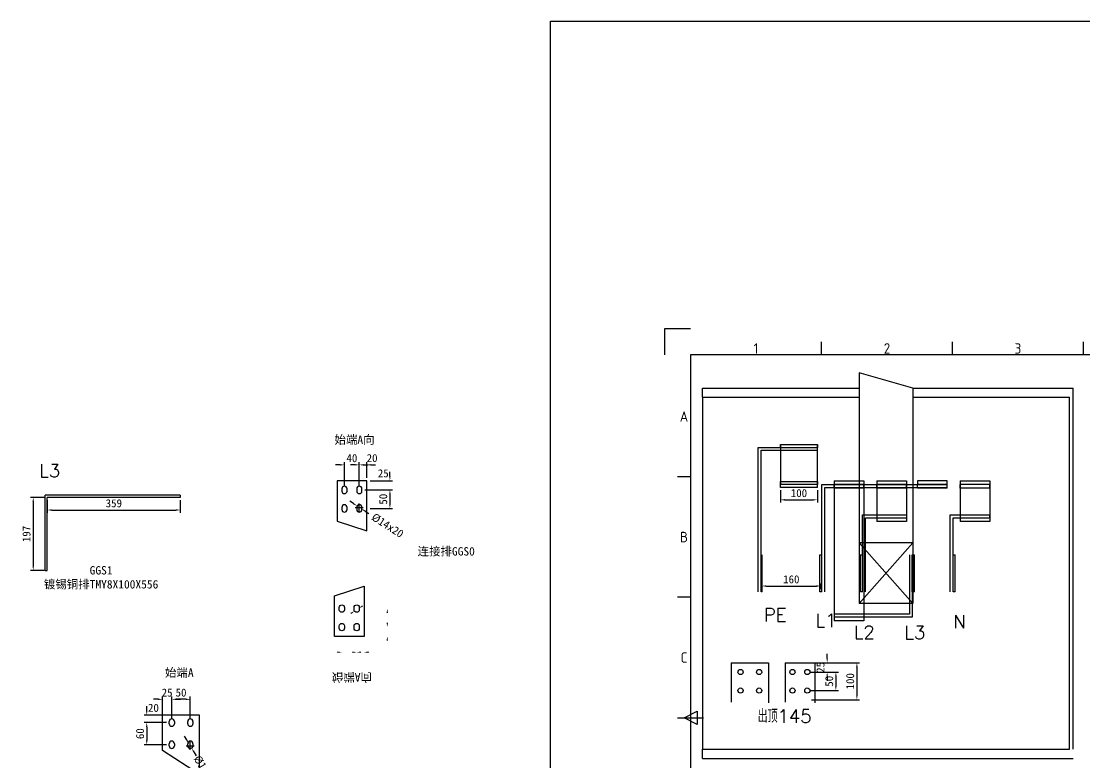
# Model space of a CAD drawing. Extents: x -48968009 to 2588125, y -43922717 to 2.
# Drawn here: x 2432160 to 2435031, y -611053 to -609052 of the extents above; entities that cross this region are included whole.
import ezdxf
from ezdxf.enums import TextEntityAlignment as Align

# ---------------------------------------------------------------- set-up
doc = ezdxf.new("R2010")
doc.units = 0
doc.header["$LTSCALE"] = 1000
doc.header["$MEASUREMENT"] = 0
doc.layers.get('0').update_dxf_attribs({"linetype": 'CONTINUOUS'})
doc.layers.get('DEFPOINTS').update_dxf_attribs({"linetype": 'CONTINUOUS'})
for name, color, linetype in [('DQ', 7, 'CONTINUOUS'), ('FRAME050', 6, 'CONTINUOUS'), ('FRAME070', 5, 'CONTINUOUS'), ('FRAME200', 8, 'CONTINUOUS'), ('图层4', 221, 'CONTINUOUS'), ('图层6', 221, 'CONTINUOUS'), ('电气', 4, 'CONTINUOUS')]:
    doc.layers.add(name, color=color, linetype=linetype)
doc.styles.add('_TCH_SPACE', font='SIMPLEX.shx', dxfattribs={"width": 0.8, "bigfont": 'GBCBIG.shx'})
doc.styles.add('ISOCP', font='isocp.shx')
doc.dimstyles.new('NORMAL', dxfattribs={"dimscale": 0.2, "dimtxt": 0.18, "dimasz": 0.18, "dimexe": 0.18, "dimexo": 0.0625, "dimgap": 0.09, "dimtad": 0, "dimtih": 1, "dimtoh": 1, "dimdec": 4, "dimzin": 0, "dimdsep": 46, "dimtxsty": 'Standard', "dimcen": 0.09, "dimadec": 0, "dimazin": 0, "dimtfac": 1, "dimtdec": 4, "dimtofl": 0, "dimtmove": 0, "dimatfit": 3, "dimfxl": 1, "dimtolj": 1, "dimtzin": 0, "dimarcsym": 0})

# ---------------------------------------------------------------- blocks, each defined once
blk = doc.blocks.new('SAFSDF')
at = {"layer": 'FRAME050'}
for p, q in [((2407936.8, -560522.8), (2407936.8, -560478.2)), ((2408382, -560522.8), (2408382, -560478.2)), ((2408827.2, -560522.8), (2408827.2, -560478.2)), ((2407491.6, -560936.8), (2407447.1, -560936.8)), ((2407491.6, -561346.4), (2407447.1, -561346.4)), ((2407447.1, -561756), (2407536.1, -561756)), ((2407469.4, -561756), (2407513.9, -561733.7)), ((2407513.9, -561778.2), (2407469.4, -561756)), ((2407513.9, -561733.7), (2407513.9, -561778.2))]:
    blk.add_line(p, q, dxfattribs=at)
at = {"layer": 'FRAME070'}
for p, q in [((2411053.3, -560522.8), (2407491.6, -560522.8)), ((2407491.6, -560522.8), (2407491.6, -562989.2))]:
    blk.add_line(p, q, dxfattribs=at)
at = {"layer": 'FRAME200'}
for p, q in [((2407491.6, -560433.7), (2407402.6, -560433.7)), ((2407402.6, -560433.7), (2407402.6, -560522.8))]:
    blk.add_line(p, q, dxfattribs=at)
at = {"layer": 'FRAME050', "style": 'ISOCP'}
for s, p in [('1', (2407714.2, -560500.5)), ('2', (2408159.4, -560500.5)), ('3', (2408604.6, -560500.5)), ('A', (2407469.4, -560732)), ('B', (2407469.4, -561141.6)), ('C', (2407469.4, -561551.2))]:
    blk.add_text(s, height=35.6, dxfattribs=at).set_placement(p, align=Align.MIDDLE)
blk = doc.blocks.new('*D1887')
at = {"layer": 'DEFPOINTS', "color": 0}
for p in [(2434159.3, -610591.8), (2434318.8, -610576.2), (2434318.8, -610591.8)]:
    blk.add_point(p, dxfattribs=at)
at = {"layer": '图层6', "lineweight": -2}
for p, q in [((2434159.3, -610584.3), (2434159.3, -610569)), ((2434171.3, -610576.2), (2434306.8, -610576.2)), ((2434318.8, -610584.3), (2434318.8, -610569))]:
    blk.add_line(p, q, dxfattribs=at)
at = {"layer": '图层6'}
for points in [[(2434171.3, -610574.2), (2434171.3, -610578.2), (2434159.3, -610576.2)], [(2434306.8, -610574.2), (2434306.8, -610578.2), (2434318.8, -610576.2)]]:
    blk.add_solid(points, dxfattribs=at)
at = {"layer": '图层6', "insert": (2434239.1, -610558.2), "char_height": 21.6, "attachment_point": 5}
blk.add_mtext('\\A1;160', dxfattribs=at)
blk = doc.blocks.new('tert544')
at = {"color": 2}
for p, q in [((2443084.9, -626207), (2442984.9, -626207)), ((2443084.9, -626215), (2443084.9, -626207)), ((2443434.9, -626207), (2443354.9, -626207)), ((2443434.9, -626217), (2443354.9, -626217))]:
    blk.add_line(p, q, dxfattribs=at)
at = {"color": 3}
for p, q in [((2442984.9, -626215), (2442984.9, -626207)), ((2443324.9, -626207), (2443244.9, -626207)), ((2443084.9, -626215), (2442984.9, -626215)), ((2443324.9, -626217), (2443244.9, -626217))]:
    blk.add_line(p, q, dxfattribs=at)
at = {"color": 1}
for p, q in [((2443209.9, -626207), (2443129.9, -626207)), ((2443209.9, -626217), (2443129.9, -626217))]:
    blk.add_line(p, q, dxfattribs=at)
at = {"color": 5}
for p, q in [((2443549.9, -626207), (2443469.9, -626207)), ((2443549.9, -626217), (2443469.9, -626217))]:
    blk.add_line(p, q, dxfattribs=at)
at = {"layer": '电气', "color": 1}
for p, q in [((2443129.9, -626217), (2443129.9, -626207)), ((2443209.9, -626217), (2443209.9, -626207))]:
    blk.add_line(p, q, dxfattribs=at)
at = {"layer": '电气', "color": 3}
for p, q in [((2443244.9, -626217), (2443244.9, -626207)), ((2443324.9, -626217), (2443324.9, -626207))]:
    blk.add_line(p, q, dxfattribs=at)
at = {"layer": '电气', "color": 2}
for p, q in [((2443354.9, -626217), (2443354.9, -626207)), ((2443434.9, -626217), (2443434.9, -626207))]:
    blk.add_line(p, q, dxfattribs=at)
at = {"layer": '电气', "color": 5}
for p, q in [((2443469.9, -626217), (2443469.9, -626207)), ((2443549.9, -626217), (2443549.9, -626207))]:
    blk.add_line(p, q, dxfattribs=at)
blk = doc.blocks.new('*D1888')
at = {"layer": 'DEFPOINTS', "color": 0}
for p in [(2434286.3, -610783.3), (2434336, -610783.3), (2434282.3, -610808.3)]:
    blk.add_point(p, dxfattribs=at)
at = {"layer": '图层6', "lineweight": -2}
for p, q in [((2434336, -610771.3), (2434336, -610759.3)), ((2434293.8, -610783.3), (2434343.2, -610783.3)), ((2434289.8, -610808.3), (2434343.2, -610808.3)), ((2434336, -610820.3), (2434336, -610832.3))]:
    blk.add_line(p, q, dxfattribs=at)
at = {"layer": '图层6'}
for points in [[(2434334, -610771.3), (2434338, -610771.3), (2434336, -610783.3)], [(2434334, -610820.3), (2434338, -610820.3), (2434336, -610808.3)]]:
    blk.add_solid(points, dxfattribs=at)
at = {"layer": '图层6', "insert": (2434318, -610795.8), "char_height": 21.6, "attachment_point": 5, "rotation": 90}
blk.add_mtext('\\A1;25', dxfattribs=at)
blk = doc.blocks.new('*D1889')
at = {"layer": 'DEFPOINTS', "color": 0}
for p in [(2434282.3, -610808.3), (2434282.3, -610858.3), (2434359.5, -610858.3)]:
    blk.add_point(p, dxfattribs=at)
at = {"layer": '图层6', "lineweight": -2}
for p, q in [((2434289.8, -610808.3), (2434366.7, -610808.3)), ((2434359.5, -610820.3), (2434359.5, -610846.3)), ((2434289.8, -610858.3), (2434366.7, -610858.3))]:
    blk.add_line(p, q, dxfattribs=at)
at = {"layer": '图层6'}
for points in [[(2434357.5, -610820.3), (2434361.5, -610820.3), (2434359.5, -610808.3)], [(2434357.5, -610846.3), (2434361.5, -610846.3), (2434359.5, -610858.3)]]:
    blk.add_solid(points, dxfattribs=at)
at = {"layer": '图层6', "insert": (2434341.5, -610833.3), "char_height": 21.6, "attachment_point": 5, "rotation": 90}
blk.add_mtext('\\A1;50', dxfattribs=at)
blk = doc.blocks.new('*D1890')
at = {"layer": 'DEFPOINTS', "color": 0}
for p in [(2434286.3, -610783.3), (2434286.3, -610883.3), (2434416.2, -610883.3)]:
    blk.add_point(p, dxfattribs=at)
at = {"layer": '图层6', "lineweight": -2}
for p, q in [((2434293.8, -610783.3), (2434423.4, -610783.3)), ((2434416.2, -610795.3), (2434416.2, -610871.3)), ((2434293.8, -610883.3), (2434423.4, -610883.3))]:
    blk.add_line(p, q, dxfattribs=at)
at = {"layer": '图层6'}
for points in [[(2434414.2, -610795.3), (2434418.2, -610795.3), (2434416.2, -610783.3)], [(2434414.2, -610871.3), (2434418.2, -610871.3), (2434416.2, -610883.3)]]:
    blk.add_solid(points, dxfattribs=at)
at = {"layer": '图层6', "insert": (2434398.2, -610833.3), "char_height": 21.6, "attachment_point": 5, "rotation": 90}
blk.add_mtext('\\A1;100', dxfattribs=at)
blk = doc.blocks.new('*D2000')
at = {"layer": 'DEFPOINTS', "color": 0}
for p in [(2434209.8, -610309.8), (2434309.8, -610309.8), (2434309.8, -610343.5)]:
    blk.add_point(p, dxfattribs=at)
at = {"layer": '图层6', "lineweight": -2}
for p, q in [((2434209.8, -610317.3), (2434209.8, -610350.7)), ((2434309.8, -610317.3), (2434309.8, -610350.7)), ((2434221.8, -610343.5), (2434297.8, -610343.5))]:
    blk.add_line(p, q, dxfattribs=at)
at = {"layer": '图层6'}
for points in [[(2434221.8, -610341.5), (2434221.8, -610345.5), (2434209.8, -610343.5)], [(2434297.8, -610341.5), (2434297.8, -610345.5), (2434309.8, -610343.5)]]:
    blk.add_solid(points, dxfattribs=at)
at = {"layer": '图层6', "insert": (2434259.8, -610325.5), "char_height": 21.6, "attachment_point": 5}
blk.add_mtext('\\A1;100', dxfattribs=at)
blk = doc.blocks.new('*D2317')
at = {"layer": 'DEFPOINTS', "color": 0}
for p in [(2509424.4, -569632.7), (2509384.4, -569697.4), (2509424.4, -569697.4)]:
    blk.add_point(p, dxfattribs=at)
at = {"layer": '图层4', "lineweight": -2}
for p, q in [((2509384.4, -569689.9), (2509384.4, -569625.5)), ((2509424.4, -569689.9), (2509424.4, -569625.5)), ((2509372.4, -569632.7), (2509360.4, -569632.7)), ((2509436.4, -569632.7), (2509448.4, -569632.7))]:
    blk.add_line(p, q, dxfattribs=at)
at = {"layer": '图层4'}
for points in [[(2509372.4, -569634.7), (2509372.4, -569630.7), (2509384.4, -569632.7)], [(2509436.4, -569630.7), (2509436.4, -569634.7), (2509424.4, -569632.7)]]:
    blk.add_solid(points, dxfattribs=at)
at = {"layer": '图层4', "insert": (2509404.4, -569614.7), "char_height": 21.6, "attachment_point": 5}
blk.add_mtext('\\A1;40', dxfattribs=at)
blk = doc.blocks.new('*D2318')
at = {"layer": 'DEFPOINTS', "color": 0}
for p in [(2509444.4, -569632.6), (2509424.4, -569663.8), (2509444.4, -569675.4)]:
    blk.add_point(p, dxfattribs=at)
at = {"layer": '图层4', "lineweight": -2}
for p, q in [((2509424.4, -569656.3), (2509424.4, -569625.4)), ((2509444.4, -569667.9), (2509444.4, -569625.4)), ((2509412.4, -569632.6), (2509400.4, -569632.6)), ((2509456.4, -569632.6), (2509468.4, -569632.6))]:
    blk.add_line(p, q, dxfattribs=at)
at = {"layer": '图层4'}
for points in [[(2509412.4, -569634.6), (2509412.4, -569630.6), (2509424.4, -569632.6)], [(2509456.4, -569630.6), (2509456.4, -569634.6), (2509444.4, -569632.6)]]:
    blk.add_solid(points, dxfattribs=at)
at = {"layer": '图层4', "insert": (2509458.9, -569614.6), "char_height": 21.6, "attachment_point": 5}
blk.add_mtext('\\A1;20', dxfattribs=at)
blk = doc.blocks.new('*D2319')
at = {"layer": 'DEFPOINTS', "color": 0}
for p in [(2509446.4, -569675.4), (2509507, -569675.4), (2509431.4, -569700.4)]:
    blk.add_point(p, dxfattribs=at)
at = {"layer": '图层4', "lineweight": -2}
for p, q in [((2509507, -569663.4), (2509507, -569651.4)), ((2509453.9, -569675.4), (2509514.2, -569675.4)), ((2509438.9, -569700.4), (2509514.2, -569700.4)), ((2509507, -569712.4), (2509507, -569724.4))]:
    blk.add_line(p, q, dxfattribs=at)
at = {"layer": '图层4'}
for points in [[(2509505, -569663.4), (2509509, -569663.4), (2509507, -569675.4)], [(2509509, -569712.4), (2509505, -569712.4), (2509507, -569700.4)]]:
    blk.add_solid(points, dxfattribs=at)
at = {"layer": '图层4', "insert": (2509489, -569655.7), "char_height": 21.6, "attachment_point": 5}
blk.add_mtext('\\A1;25', dxfattribs=at)
blk = doc.blocks.new('*D2320')
at = {"layer": 'DEFPOINTS', "color": 0}
for p in [(2509465.2, -569700.4), (2509446.4, -569750.4), (2509507, -569750.4)]:
    blk.add_point(p, dxfattribs=at)
at = {"layer": '图层4', "lineweight": -2}
for p, q in [((2509472.7, -569700.4), (2509514.2, -569700.4)), ((2509507, -569712.4), (2509507, -569738.4)), ((2509453.9, -569750.4), (2509514.2, -569750.4))]:
    blk.add_line(p, q, dxfattribs=at)
at = {"layer": '图层4'}
for points in [[(2509509, -569712.4), (2509505, -569712.4), (2509507, -569700.4)], [(2509505, -569738.4), (2509509, -569738.4), (2509507, -569750.4)]]:
    blk.add_solid(points, dxfattribs=at)
at = {"layer": '图层4', "insert": (2509489, -569725.4), "char_height": 21.6, "attachment_point": 5, "rotation": 90}
blk.add_mtext('\\A1;50', dxfattribs=at)
blk = doc.blocks.new('*D2321')
at = {"layer": 'DEFPOINTS', "color": 0}
for p in [(2509418.6, -569743.7), (2509430.3, -569751.2)]:
    blk.add_point(p, dxfattribs=at)
at = {"layer": '图层4', "lineweight": -2}
for p, q in [((2509408.5, -569737.2), (2509398.4, -569730.7)), ((2509424.4, -569758.2), (2509424.4, -569736.6)), ((2509413.6, -569747.4), (2509435.2, -569747.4)), ((2509440.4, -569757.7), (2509450.5, -569764.2))]:
    blk.add_line(p, q, dxfattribs=at)
at = {"layer": '图层4'}
for points in [[(2509407.4, -569738.9), (2509409.5, -569735.5), (2509418.6, -569743.7)], [(2509441.5, -569756), (2509439.4, -569759.4), (2509430.3, -569751.2)]]:
    blk.add_solid(points, dxfattribs=at)
at = {"layer": '图层4', "insert": (2509500.7, -569796.4), "char_height": 21.6, "attachment_point": 5, "rotation": 327.327}
blk.add_mtext('%%c14x20', dxfattribs=at)
blk = doc.blocks.new('*D2314')
at = {"layer": 'DEFPOINTS', "color": 0}
for p in [(2445935.1, -623163.6), (2446294.1, -623163.6), (2446294.1, -623197.5)]:
    blk.add_point(p, dxfattribs=at)
at = {"layer": '图层6', "lineweight": -2}
for p, q in [((2445935.1, -623171.1), (2445935.1, -623204.7)), ((2445947.1, -623197.5), (2446282.1, -623197.5)), ((2446294.1, -623171.1), (2446294.1, -623204.7))]:
    blk.add_line(p, q, dxfattribs=at)
at = {"layer": '图层6'}
for points in [[(2445947.1, -623195.5), (2445947.1, -623199.5), (2445935.1, -623197.5)], [(2446282.1, -623199.5), (2446282.1, -623195.5), (2446294.1, -623197.5)]]:
    blk.add_solid(points, dxfattribs=at)
at = {"layer": '图层6', "insert": (2446114.6, -623179.5), "char_height": 21.6, "attachment_point": 5}
blk.add_mtext('\\A1;359', dxfattribs=at)
blk = doc.blocks.new('*D2315')
at = {"layer": 'DEFPOINTS', "color": 0}
for p in [(2445935.1, -623163.6), (2445897, -623360.6), (2445935.1, -623360.6)]:
    blk.add_point(p, dxfattribs=at)
at = {"layer": '图层6', "lineweight": -2}
for p, q in [((2445927.6, -623163.6), (2445889.8, -623163.6)), ((2445897, -623175.6), (2445897, -623348.6)), ((2445927.6, -623360.6), (2445889.8, -623360.6))]:
    blk.add_line(p, q, dxfattribs=at)
at = {"layer": '图层6'}
for points in [[(2445899, -623175.6), (2445895, -623175.6), (2445897, -623163.6)], [(2445895, -623348.6), (2445899, -623348.6), (2445897, -623360.6)]]:
    blk.add_solid(points, dxfattribs=at)
at = {"layer": '图层6', "insert": (2445879, -623262.1), "char_height": 21.6, "attachment_point": 5, "rotation": 90}
blk.add_mtext('\\A1;197', dxfattribs=at)
blk = doc.blocks.new('*D2327')
at = {"layer": 'DEFPOINTS', "color": 0}
for p in [(2432566.7, -610882), (2432566.7, -610941.8), (2432616.7, -610941.8)]:
    blk.add_point(p, dxfattribs=at)
at = {"layer": '图层4', "lineweight": -2}
for p, q in [((2432566.7, -610934.3), (2432566.7, -610874.8)), ((2432604.7, -610882), (2432578.7, -610882)), ((2432616.7, -610934.3), (2432616.7, -610874.8))]:
    blk.add_line(p, q, dxfattribs=at)
at = {"layer": '图层4'}
for points in [[(2432578.7, -610880), (2432578.7, -610884), (2432566.7, -610882)], [(2432604.7, -610884), (2432604.7, -610880), (2432616.7, -610882)]]:
    blk.add_solid(points, dxfattribs=at)
at = {"layer": '图层4', "insert": (2432591.7, -610864), "char_height": 21.6, "attachment_point": 5}
blk.add_mtext('\\A1;50', dxfattribs=at)
blk = doc.blocks.new('*D2328')
at = {"layer": 'DEFPOINTS', "color": 0}
for p in [(2432541.7, -610882), (2432541.7, -610931.8), (2432566.7, -610913.2)]:
    blk.add_point(p, dxfattribs=at)
at = {"layer": '图层4', "lineweight": -2}
for p, q in [((2432529.7, -610882), (2432517.7, -610882)), ((2432541.7, -610924.3), (2432541.7, -610874.8)), ((2432566.7, -610905.7), (2432566.7, -610874.8)), ((2432578.7, -610882), (2432590.7, -610882))]:
    blk.add_line(p, q, dxfattribs=at)
at = {"layer": '图层4'}
for points in [[(2432529.7, -610884), (2432529.7, -610880), (2432541.7, -610882)], [(2432578.7, -610880), (2432578.7, -610884), (2432566.7, -610882)]]:
    blk.add_solid(points, dxfattribs=at)
at = {"layer": '图层4', "insert": (2432554.2, -610864), "char_height": 21.6, "attachment_point": 5}
blk.add_mtext('\\A1;25', dxfattribs=at)
blk = doc.blocks.new('*D2329')
at = {"layer": 'DEFPOINTS', "color": 0}
for p in [(2432499.2, -610924.8), (2432559.7, -610924.8), (2432559.7, -610944.8)]:
    blk.add_point(p, dxfattribs=at)
at = {"layer": '图层4', "lineweight": -2}
for p, q in [((2432499.2, -610912.8), (2432499.2, -610900.8)), ((2432552.2, -610924.8), (2432492, -610924.8)), ((2432552.2, -610944.8), (2432492, -610944.8)), ((2432499.2, -610956.8), (2432499.2, -610968.8))]:
    blk.add_line(p, q, dxfattribs=at)
at = {"layer": '图层4'}
for points in [[(2432497.2, -610912.8), (2432501.2, -610912.8), (2432499.2, -610924.8)], [(2432501.2, -610956.8), (2432497.2, -610956.8), (2432499.2, -610944.8)]]:
    blk.add_solid(points, dxfattribs=at)
at = {"layer": '图层4', "insert": (2432517.2, -610905.1), "char_height": 21.6, "attachment_point": 5}
blk.add_mtext('\\A1;20', dxfattribs=at)
blk = doc.blocks.new('*D2330')
at = {"layer": 'DEFPOINTS', "color": 0}
for p in [(2432540.9, -610944.8), (2432499.2, -611004.8), (2432559.7, -611004.8)]:
    blk.add_point(p, dxfattribs=at)
at = {"layer": '图层4', "lineweight": -2}
for p, q in [((2432533.4, -610944.8), (2432492, -610944.8)), ((2432499.2, -610956.8), (2432499.2, -610992.8)), ((2432552.2, -611004.8), (2432492, -611004.8))]:
    blk.add_line(p, q, dxfattribs=at)
at = {"layer": '图层4'}
for points in [[(2432501.2, -610956.8), (2432497.2, -610956.8), (2432499.2, -610944.8)], [(2432497.2, -610992.8), (2432501.2, -610992.8), (2432499.2, -611004.8)]]:
    blk.add_solid(points, dxfattribs=at)
at = {"layer": '图层4', "insert": (2432481.2, -610974.8), "char_height": 21.6, "attachment_point": 5, "rotation": 90}
blk.add_mtext('\\A1;60', dxfattribs=at)
blk = doc.blocks.new('*D2331')
at = {"layer": 'DEFPOINTS', "color": 0}
for p in [(2432613.1, -611001.8), (2432620.3, -611013.8)]:
    blk.add_point(p, dxfattribs=at)
at = {"layer": '图层4', "lineweight": -2}
for p, q in [((2432607, -610991.5), (2432600.8, -610981.2)), ((2432616.7, -611018.6), (2432616.7, -610997)), ((2432605.9, -611007.8), (2432627.5, -611007.8)), ((2432626.4, -611024.1), (2432632.5, -611034.4))]:
    blk.add_line(p, q, dxfattribs=at)
at = {"layer": '图层4'}
for points in [[(2432605.2, -610992.5), (2432608.7, -610990.5), (2432613.1, -611001.8)], [(2432628.1, -611023.1), (2432624.7, -611025.2), (2432620.3, -611013.8)]]:
    blk.add_solid(points, dxfattribs=at)
at = {"layer": '图层4', "insert": (2432658.1, -611077.3), "char_height": 21.6, "attachment_point": 5, "rotation": 300.7687}
blk.add_mtext('%%c14x20', dxfattribs=at)
blk = doc.blocks.new('BZSS')
at = {"layer": '图层4', "color": 33}
for p, q in [((2509364.4, -569675.4), (2509364.4, -569784.4)), ((2509444.4, -569675.4), (2509364.4, -569675.4)), ((2509444.4, -569811.2), (2509444.4, -569675.4)), ((2509377.4, -569697.4), (2509377.4, -569703.4)), ((2509391.4, -569703.4), (2509391.4, -569697.4)), ((2509417.4, -569697.4), (2509417.4, -569703.4)), ((2509431.4, -569703.4), (2509431.4, -569697.4)), ((2509377.4, -569747.4), (2509377.4, -569753.4)), ((2509391.4, -569753.4), (2509391.4, -569747.4)), ((2509417.4, -569747.4), (2509417.4, -569753.4)), ((2509431.4, -569753.4), (2509431.4, -569747.4)), ((2509364.4, -569784.4), (2509444.4, -569811.2))]:
    blk.add_line(p, q, dxfattribs=at)
for centre, start, end in [((2509384.4, -569697.4), 0, 180), ((2509384.4, -569703.4), 180, 0), ((2509424.4, -569697.4), 0, 180), ((2509424.4, -569703.4), 180, 0), ((2509384.4, -569747.4), 0, 180), ((2509424.4, -569747.4), 0, 180), ((2509384.4, -569753.4), 180, 0), ((2509424.4, -569753.4), 180, 0)]:
    blk.add_arc(centre, 7, start, end, dxfattribs=at)
at = {"layer": '图层4', "insert": (2509411.5, -569566.1), "char_height": 22.68, "attachment_point": 5}
blk.add_mtext('{\\fSimSun|b0|i0|c134|p2;始端A向}', dxfattribs=at)
at = {"layer": '图层4', "color": 33}
dim = blk.add_linear_dim(base=(2509424.4, -569632.7), p1=(2509384.4, -569697.4), p2=(2509424.4, -569697.4), dimstyle='NORMAL', override={"dimscale": 120, "dimasz": 0.1, "dimexe": 0.06, "dimgap": 0.06, "dimtad": 1, "dimtih": 0, "dimdec": 0, "dimclrd": 256, "dimclre": 256, "dimclrt": 256, "dimtdec": 0, "dimtix": 1, "dimtmove": 2, "dimfxl": 250, "dimtfillclr": 2}, dxfattribs=at)
dim.commit()
dim.dimension.update_dxf_attribs({"geometry": '*D2317', "text_midpoint": (2509404.4, -569614.7)})
dim = blk.add_linear_dim(base=(2509444.4, -569632.6), p1=(2509424.4, -569663.8), p2=(2509444.4, -569675.4), dimstyle='NORMAL', override={"dimscale": 120, "dimasz": 0.1, "dimexe": 0.06, "dimgap": 0.06, "dimtad": 1, "dimtih": 0, "dimdec": 0, "dimclrd": 256, "dimclre": 256, "dimclrt": 256, "dimtdec": 0, "dimtix": 1, "dimtmove": 2, "dimfxl": 250, "dimtfillclr": 2}, dxfattribs=at)
dim.commit()
dim.dimension.update_dxf_attribs({"geometry": '*D2318', "text_midpoint": (2509458.9, -569614.6), "dimtype": 128})
dim = blk.add_linear_dim(base=(2509507, -569675.4), p1=(2509431.4, -569700.4), p2=(2509446.4, -569675.4), angle=90, dimstyle='NORMAL', override={"dimscale": 120, "dimasz": 0.1, "dimexe": 0.06, "dimgap": 0.06, "dimtad": 1, "dimtih": 0, "dimdec": 0, "dimclrd": 256, "dimclre": 256, "dimclrt": 256, "dimtdec": 0, "dimtix": 1, "dimtmove": 2, "dimfxl": 250, "dimtfillclr": 2}, dxfattribs=at)
dim.commit()
dim.dimension.update_dxf_attribs({"geometry": '*D2319', "text_midpoint": (2509489, -569655.7), "dimtype": 128})
dim = blk.add_linear_dim(base=(2509507, -569750.4), p1=(2509465.2, -569700.4), p2=(2509446.4, -569750.4), angle=90, dimstyle='NORMAL', override={"dimscale": 120, "dimasz": 0.1, "dimexe": 0.06, "dimgap": 0.06, "dimtad": 1, "dimtih": 0, "dimdec": 0, "dimclrd": 256, "dimclre": 256, "dimclrt": 256, "dimtdec": 0, "dimtix": 1, "dimtmove": 2, "dimfxl": 250, "dimtfillclr": 2}, dxfattribs=at)
dim.commit()
dim.dimension.update_dxf_attribs({"geometry": '*D2320', "text_midpoint": (2509489, -569725.4)})
dim = blk.add_diameter_dim_2p(p1=(2509418.6, -569743.7), p2=(2509430.3, -569751.2), text='<>x20', dimstyle='NORMAL', override={"dimscale": 120, "dimasz": 0.1, "dimexe": 0.06, "dimgap": 0.06, "dimtad": 1, "dimtih": 0, "dimdec": 0, "dimclrd": 256, "dimclre": 256, "dimclrt": 256, "dimtdec": 0, "dimtix": 1, "dimtmove": 2, "dimfxl": 250, "dimtfillclr": 2}, dxfattribs=at)
dim.commit()
dim.dimension.update_dxf_attribs({"geometry": '*D2321', "text_midpoint": (2509500.7, -569796.4), "dimtype": 131})
blk = doc.blocks.new('TYE65464')
at = {"layer": '图层6', "color": 33}
for p, q in [((2445929.1, -623360.6), (2445929.1, -623157.6)), ((2446294.1, -623157.6), (2445929.1, -623157.6)), ((2445935.1, -623360.6), (2445935.1, -623163.6)), ((2446294.1, -623163.6), (2445935.1, -623163.6))]:
    blk.add_line(p, q, dxfattribs=at)
at = {"layer": 'DQ', "color": 1, "style": '_TCH_SPACE'}
blk.add_text('L3', height=35.74, dxfattribs=at).set_placement((2445913.3, -623109.1))
at = {"layer": '图层4', "insert": (2446080.2, -623380.4), "char_height": 22.68, "attachment_point": 5}
blk.add_mtext('{\\fSimSun|b0|i0|c134|p2;GGS1\\P镀锡铜排TMY8X100X556}', dxfattribs=at)
at = {"layer": '图层6', "color": 33}
dim = blk.add_linear_dim(base=(2445897, -623360.6), p1=(2445935.1, -623163.6), p2=(2445935.1, -623360.6), angle=90, dimstyle='NORMAL', override={"dimscale": 120, "dimasz": 0.1, "dimexe": 0.06, "dimgap": 0.06, "dimtad": 1, "dimtih": 0, "dimdec": 0, "dimclrd": 256, "dimclre": 256, "dimclrt": 256, "dimtdec": 0, "dimtix": 1, "dimtmove": 2, "dimatfit": 0, "dimfxl": 250, "dimtfillclr": 2}, dxfattribs=at)
dim.commit()
dim.dimension.update_dxf_attribs({"geometry": '*D2315', "text_midpoint": (2445879, -623262.1)})
dim = blk.add_linear_dim(base=(2446294.1, -623197.5), p1=(2445935.1, -623163.6), p2=(2446294.1, -623163.6), dimstyle='NORMAL', override={"dimscale": 120, "dimasz": 0.1, "dimexe": 0.06, "dimgap": 0.06, "dimtad": 1, "dimtih": 0, "dimdec": 0, "dimclrd": 256, "dimclre": 256, "dimclrt": 256, "dimtdec": 0, "dimtix": 1, "dimtmove": 2, "dimatfit": 0, "dimfxl": 250, "dimtfillclr": 2}, dxfattribs=at)
dim.commit()
dim.dimension.update_dxf_attribs({"geometry": '*D2314', "text_midpoint": (2446114.6, -623179.5)})

msp = doc.modelspace()

# ---------------------------------------------------------------- linework, layer by layer
for p, q in [((2433999.8, -610041.8), (2434422.3, -610041.8)), ((2433999.8, -610066.8), (2433999.8, -610041.8)), ((2434567.3, -610041.8), (2434999.8, -610041.8)), ((2434999.8, -610066.8), (2434999.8, -610041.8)), ((2434999.8, -611016.8), (2434999.8, -610066.8)), ((2433999.8, -611041.8), (2433999.8, -611016.8)), ((2433999.8, -611041.8), (2434999.8, -611041.8)), ((2434999.8, -611041.8), (2434999.8, -611041.8))]:
    msp.add_line(p, q)
at = {"layer": 'DQ', "color": 1}
for p, q in [((2434077.2, -610783.3), (2434077.2, -610889.4)), ((2434077.2, -610783.3), (2434177.2, -610783.3)), ((2434177.2, -610783.3), (2434177.2, -610891.7)), ((2434222.3, -610783.3), (2434222.3, -610889.4)), ((2434222.3, -610783.3), (2434302.3, -610783.3)), ((2434302.3, -610783.3), (2434302.3, -610891.7))]:
    msp.add_line(p, q, dxfattribs=at)
for centre in [(2434102.2, -610808.3), (2434152.2, -610808.3), (2434242.3, -610808.3), (2434282.3, -610808.3), (2434102.2, -610858.3), (2434152.2, -610858.3), (2434242.3, -610858.3), (2434282.3, -610858.3)]:
    msp.add_circle(centre, 7, dxfattribs=at)
at = {"layer": '图层4', "color": 33}
for p, q in [((2434149.8, -610591.8), (2434149.8, -610201.8)), ((2434149.8, -610201.8), (2434309.8, -610201.8)), ((2434157.8, -610591.8), (2434157.8, -610209.8)), ((2434157.8, -610209.8), (2434309.8, -610209.8)), ((2434209.8, -610201.8), (2434209.8, -610193.8)), ((2434209.8, -610193.8), (2434309.8, -610193.8)), ((2434309.8, -610193.8), (2434309.8, -610201.8)), ((2434209.8, -610301.8), (2434209.8, -610293.8)), ((2434209.8, -610293.8), (2434309.8, -610293.8)), ((2434309.8, -610293.8), (2434309.8, -610301.8)), ((2434321.8, -610591.8), (2434321.8, -610301.8)), ((2434321.8, -610301.8), (2434659.8, -610301.8)), ((2434354.8, -610291.8), (2434354.8, -610669.8)), ((2434354.8, -610291.8), (2434434.8, -610291.8)), ((2434434.8, -610291.8), (2434434.8, -610669.8)), ((2434469.8, -610291.8), (2434469.8, -610401.8)), ((2434469.8, -610291.8), (2434549.8, -610291.8)), ((2434549.8, -610291.8), (2434549.8, -610401.8)), ((2434659.8, -610291.8), (2434579.8, -610291.8)), ((2434579.8, -610291.8), (2434579.8, -610301.8)), ((2434659.8, -610301.8), (2434659.8, -610291.8)), ((2434659.8, -610309.8), (2434659.8, -610301.8)), ((2434694.8, -610291.8), (2434694.8, -610401.8)), ((2434694.8, -610291.8), (2434774.8, -610291.8)), ((2434774.8, -610291.8), (2434774.8, -610401.8)), ((2434329.8, -610591.8), (2434329.8, -610309.8)), ((2434329.8, -610309.8), (2434659.8, -610309.8)), ((2434431.8, -610591.8), (2434431.8, -610383.8)), ((2434431.8, -610383.8), (2434549.8, -610383.8)), ((2434439.8, -610591.8), (2434439.8, -610391.8)), ((2434439.8, -610391.8), (2434549.8, -610391.8)), ((2434667.8, -610591.8), (2434667.8, -610383.8)), ((2434667.8, -610383.8), (2434774.8, -610383.8)), ((2434667.8, -610391.8), (2434667.8, -610383.8)), ((2434675.8, -610591.8), (2434675.8, -610391.8)), ((2434675.8, -610391.8), (2434774.8, -610391.8)), ((2434774.8, -610391.8), (2434774.8, -610383.8)), ((2434549.8, -610401.8), (2434469.8, -610401.8)), ((2434774.8, -610401.8), (2434694.8, -610401.8)), ((2434157.8, -610591.8), (2434157.8, -610491.8)), ((2434160.8, -610591.8), (2434160.8, -610491.8)), ((2434315.8, -610591.8), (2434315.8, -610491.8)), ((2434315.8, -610491.8), (2434321.8, -610491.8)), ((2434321.8, -610591.8), (2434321.8, -610491.8)), ((2434425.8, -610591.8), (2434425.8, -610491.8)), ((2434425.8, -610491.8), (2434431.8, -610491.8)), ((2434431.8, -610591.8), (2434431.8, -610491.8)), ((2434557.8, -610491.8), (2434557.8, -610651.8)), ((2434565.8, -610591.8), (2434565.8, -610491.8)), ((2434565.8, -610491.8), (2434571.8, -610491.8)), ((2434565.8, -610491.8), (2434565.8, -610659.8)), ((2434571.8, -610591.8), (2434571.8, -610491.8)), ((2434675.8, -610591.8), (2434675.8, -610491.8)), ((2434675.8, -610491.8), (2434681.8, -610491.8)), ((2434681.8, -610591.8), (2434681.8, -610491.8)), ((2434160.8, -610591.8), (2434157.8, -610591.8)), ((2434321.8, -610591.8), (2434315.8, -610591.8)), ((2434431.8, -610591.8), (2434425.8, -610591.8)), ((2434571.8, -610591.8), (2434565.8, -610591.8)), ((2434681.8, -610591.8), (2434675.8, -610591.8)), ((2434557.8, -610651.8), (2434354.8, -610651.8)), ((2434565.8, -610659.8), (2434354.8, -610659.8)), ((2434434.8, -610669.8), (2434354.8, -610669.8)), ((2432641.7, -610924.8), (2432541.7, -610924.8)), ((2432541.7, -611020.2), (2432541.7, -610924.8)), ((2432641.7, -611085.1), (2432641.7, -610924.8)), ((2432559.7, -610947.8), (2432559.7, -610941.8)), ((2432573.7, -610941.8), (2432573.7, -610947.8)), ((2432609.7, -610947.8), (2432609.7, -610941.8)), ((2432623.7, -610941.8), (2432623.7, -610947.8)), ((2432559.7, -611007.8), (2432559.7, -611001.8)), ((2432573.7, -611001.8), (2432573.7, -611007.8)), ((2432609.7, -611007.8), (2432609.7, -611001.8)), ((2432623.7, -611001.8), (2432623.7, -611007.8))]:
    msp.add_line(p, q, dxfattribs=at)
for centre, start, end in [((2432566.7, -610941.8), 0, 180), ((2432616.7, -610941.8), 0, 180), ((2432566.7, -610947.8), 180, 0), ((2432616.7, -610947.8), 180, 0), ((2432566.7, -611001.8), 0, 180), ((2432616.7, -611001.8), 0, 180), ((2432566.7, -611007.8), 180, 0), ((2432616.7, -611007.8), 180, 0)]:
    msp.add_arc(centre, 7, start, end, dxfattribs=at)
at = {"layer": '图层6', "color": 33}
for p, q in [((2434567.3, -610041.8), (2434422.3, -610000.9)), ((2434209.8, -610193.8), (2434209.8, -610301.8)), ((2434309.8, -610301.8), (2434309.8, -610193.8)), ((2432589.8, -610331.1), (2432589.8, -610337.1)), ((2432224.8, -610534.1), (2432230.8, -610534.1)), ((2432641.7, -611085.1), (2432541.7, -611020.2))]:
    msp.add_line(p, q, dxfattribs=at)
msp.add_lwpolyline([(2433589.1, -609051.6), (2437031.1, -609051.6), (2437031.1, -612440.8), (2433589.1, -612440.8)], close=True, dxfattribs=at)
at = {"layer": '电气', "color": 1}
for p, q in [((2434422.3, -610000.9), (2434422.3, -610623.8)), ((2434567.3, -610041.8), (2434567.3, -610623.8)), ((2433999.8, -610066.8), (2434422.3, -610066.8)), ((2433999.8, -610066.8), (2433999.8, -611016.8)), ((2434567.3, -610066.8), (2434989.8, -610066.8)), ((2434989.8, -611016.8), (2434989.8, -610066.8)), ((2434567.3, -610459.8), (2434422.3, -610459.8)), ((2434567.3, -610623.8), (2434422.3, -610459.8)), ((2434567.3, -610459.8), (2434422.3, -610623.8)), ((2434567.3, -610623.8), (2434422.3, -610623.8)), ((2433999.8, -611016.8), (2434989.8, -611016.8))]:
    msp.add_line(p, q, dxfattribs=at)

# ---------------------------------------------------------------- block references
at = {"layer": '图层4', "color": 33, "xscale": 0.7941999999748077, "yscale": 0.7942000000039116, "zscale": 0.7942}
msp.add_blockref('SAFSDF', (521937.3, -164785.3), dxfattribs=at)
at = {"layer": '图层4', "color": 33}
msp.add_blockref('BZSS', (-76351.4, -40616.4), dxfattribs=at)
at = {"layer": '图层4', "color": 33, "xscale": -1, "rotation": 180}
msp.add_blockref('BZSS', (-76358.5, -1180387.5), dxfattribs=at)
at = {"layer": '图层6', "color": 33}
for name, p in [('TYE65464', (-13704.3, 12826.5)), ('tert544', (-8775.1, 15905.2))]:
    msp.add_blockref(name, p, dxfattribs=at)

# ---------------------------------------------------------------- texts
at = {"layer": 'DQ', "color": 1, "style": '_TCH_SPACE'}
for s, height, p in [('PE', 35.74, (2434164.9, -610671.8, 0)), ('L1', 35.74, (2434304.4, -610686.9, 0)), ('N', 35.7, (2434676.7, -610690.2)), ('L2', 35.74, (2434407.7, -610719.1, 0)), ('L3', 35.74, (2434544.3, -610719.6, 0)), ('出顶145', 35.74, (2434148.5, -610945.2, 0))]:
    msp.add_text(s, height=height, dxfattribs=at).set_placement(p)
at = {"layer": '图层4', "char_height": 22.68, "attachment_point": 5}
for s, insert in [('{\\fSimSun|b0|i0|c134|p2;连接排GGS0}', (2433307.6, -610483.9)), ('{\\fSimSun|b0|i0|c134|p2;始端}A', (2432587.1, -610811.3))]:
    msp.add_mtext(s, dxfattribs=dict(at, insert=insert))

# ---------------------------------------------------------------- dimensions: what is measured, and where the dimension line sits
at = {"layer": '图层4', "color": 33}
for base, p1, p2, angle, picture, middle in [((2432541.7, -610882), (2432566.7, -610913.2), (2432541.7, -610931.8), 180, '*D2328', (2432554.2, -610864)), ((2432566.7, -610882), (2432616.7, -610941.8), (2432566.7, -610941.8), 180, '*D2327', (2432591.7, -610864)), ((2432499.2, -611004.8), (2432540.9, -610944.8), (2432559.7, -611004.8), 90, '*D2330', (2432481.2, -610974.8))]:
    dim = msp.add_linear_dim(base=base, p1=p1, p2=p2, angle=angle, dimstyle='NORMAL', override={"dimscale": 120, "dimasz": 0.1, "dimexe": 0.06, "dimgap": 0.06, "dimtad": 1, "dimtih": 0, "dimdec": 0, "dimclrd": 256, "dimclre": 256, "dimclrt": 256, "dimtdec": 0, "dimtix": 1, "dimtmove": 2, "dimfxl": 250, "dimtfillclr": 2}, dxfattribs=at)
    dim.commit()
    dim.dimension.update_dxf_attribs({"geometry": picture, "text_midpoint": middle})
dim = msp.add_linear_dim(base=(2432499.2, -610924.8), p1=(2432559.7, -610944.8), p2=(2432559.7, -610924.8), angle=90, dimstyle='NORMAL', override={"dimscale": 120, "dimasz": 0.1, "dimexe": 0.06, "dimgap": 0.06, "dimtad": 1, "dimtih": 0, "dimdec": 0, "dimclrd": 256, "dimclre": 256, "dimclrt": 256, "dimtdec": 0, "dimtix": 1, "dimtmove": 2, "dimfxl": 250, "dimtfillclr": 2}, dxfattribs=at)
dim.commit()
dim.dimension.update_dxf_attribs({"geometry": '*D2329', "text_midpoint": (2432517.2, -610905.1), "dimtype": 160})
dim = msp.add_diameter_dim_2p(p1=(2432613.1, -611001.8), p2=(2432620.3, -611013.8), text='<>x20', dimstyle='NORMAL', override={"dimscale": 120, "dimasz": 0.1, "dimexe": 0.06, "dimgap": 0.06, "dimtad": 1, "dimtih": 0, "dimdec": 0, "dimclrd": 256, "dimclre": 256, "dimclrt": 256, "dimtdec": 0, "dimtix": 1, "dimtmove": 2, "dimfxl": 250, "dimtfillclr": 2}, dxfattribs=at)
dim.commit()
dim.dimension.update_dxf_attribs({"geometry": '*D2331', "text_midpoint": (2432658.1, -611077.3), "dimtype": 163})
at = {"layer": '图层6', "color": 33}
for base, p1, p2, picture, middle in [((2434309.8, -610343.5), (2434209.8, -610309.8), (2434309.8, -610309.8), '*D2000', (2434259.8, -610325.5)), ((2434318.806228, -610576.1618132), (2434159.306228, -610591.7861224), (2434318.806228, -610591.7861224), '*D1887', (2434239.056228, -610558.1618132))]:
    dim = msp.add_linear_dim(base=base, p1=p1, p2=p2, dimstyle='NORMAL', override={"dimscale": 120, "dimasz": 0.1, "dimexe": 0.06, "dimgap": 0.06, "dimtad": 1, "dimtih": 0, "dimdec": 0, "dimclrd": 256, "dimclre": 256, "dimclrt": 256, "dimtdec": 0, "dimtix": 1, "dimtmove": 2, "dimatfit": 0, "dimfxl": 250, "dimtfillclr": 2}, dxfattribs=at)
    dim.commit()
    dim.dimension.update_dxf_attribs({"geometry": picture, "text_midpoint": middle})
for base, p1, p2, picture, middle in [((2434336, -610783.3), (2434282.3, -610808.3), (2434286.3, -610783.3), '*D1888', (2434318, -610795.8)), ((2434416.2, -610883.3), (2434286.3, -610783.3), (2434286.3, -610883.3), '*D1890', (2434398.2, -610833.3)), ((2434359.5, -610858.3), (2434282.3, -610808.3), (2434282.3, -610858.3), '*D1889', (2434341.5, -610833.3))]:
    dim = msp.add_linear_dim(base=base, p1=p1, p2=p2, angle=90, dimstyle='NORMAL', override={"dimscale": 120, "dimasz": 0.1, "dimexe": 0.06, "dimgap": 0.06, "dimtad": 1, "dimtih": 0, "dimdec": 0, "dimclrd": 256, "dimclre": 256, "dimclrt": 256, "dimtdec": 0, "dimtix": 1, "dimtmove": 2, "dimatfit": 0, "dimfxl": 250, "dimtfillclr": 2}, dxfattribs=at)
    dim.commit()
    dim.dimension.update_dxf_attribs({"geometry": picture, "text_midpoint": middle})

doc.saveas('drawing.dxf')
